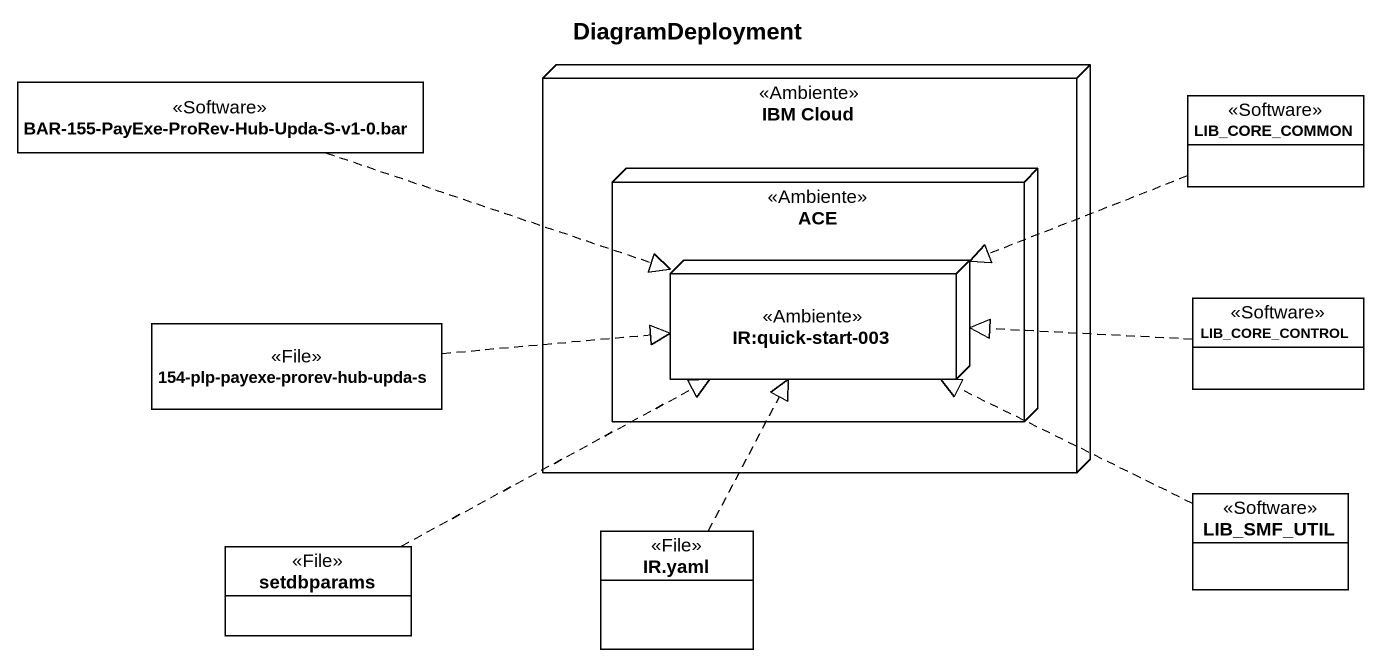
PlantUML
@startuml
title DiagramDeployment
allowmixing
hide circle
hide empty members
class "BAR-155-PayExe-ProRev-Hub-Upda-S-v1-0.bar" as BAR_155_PayExe_ProRev_Hub <<Software>>
node "IBM Cloud" as IBM_Cloud <<Ambiente>> {
  node ACE <<Ambiente>> {
    node "IR:quick-start-003" as IR_quick_start_003 <<Ambiente>>
  }
}
class LIB_CORE_COMMON <<Software>>
class "154-plp-payexe-prorev-hub-upda-s" as c154_plp_payexe_prorev_hub <<File>>
class LIB_CORE_CONTROL <<Software>>
class setdbparams <<File>>
class "IR.yaml" as IR_yaml <<File>>
class LIB_SMF_UTIL <<Software>>
BAR_155_PayExe_ProRev_Hub .right.|> IR_quick_start_003
LIB_CORE_COMMON .left.|> IR_quick_start_003
c154_plp_payexe_prorev_hub .right.|> IR_quick_start_003
LIB_CORE_CONTROL .left.|> IR_quick_start_003
setdbparams .right.|> IR_quick_start_003
IR_yaml .up.|> IR_quick_start_003
LIB_SMF_UTIL .left.|> IR_quick_start_003
@enduml
